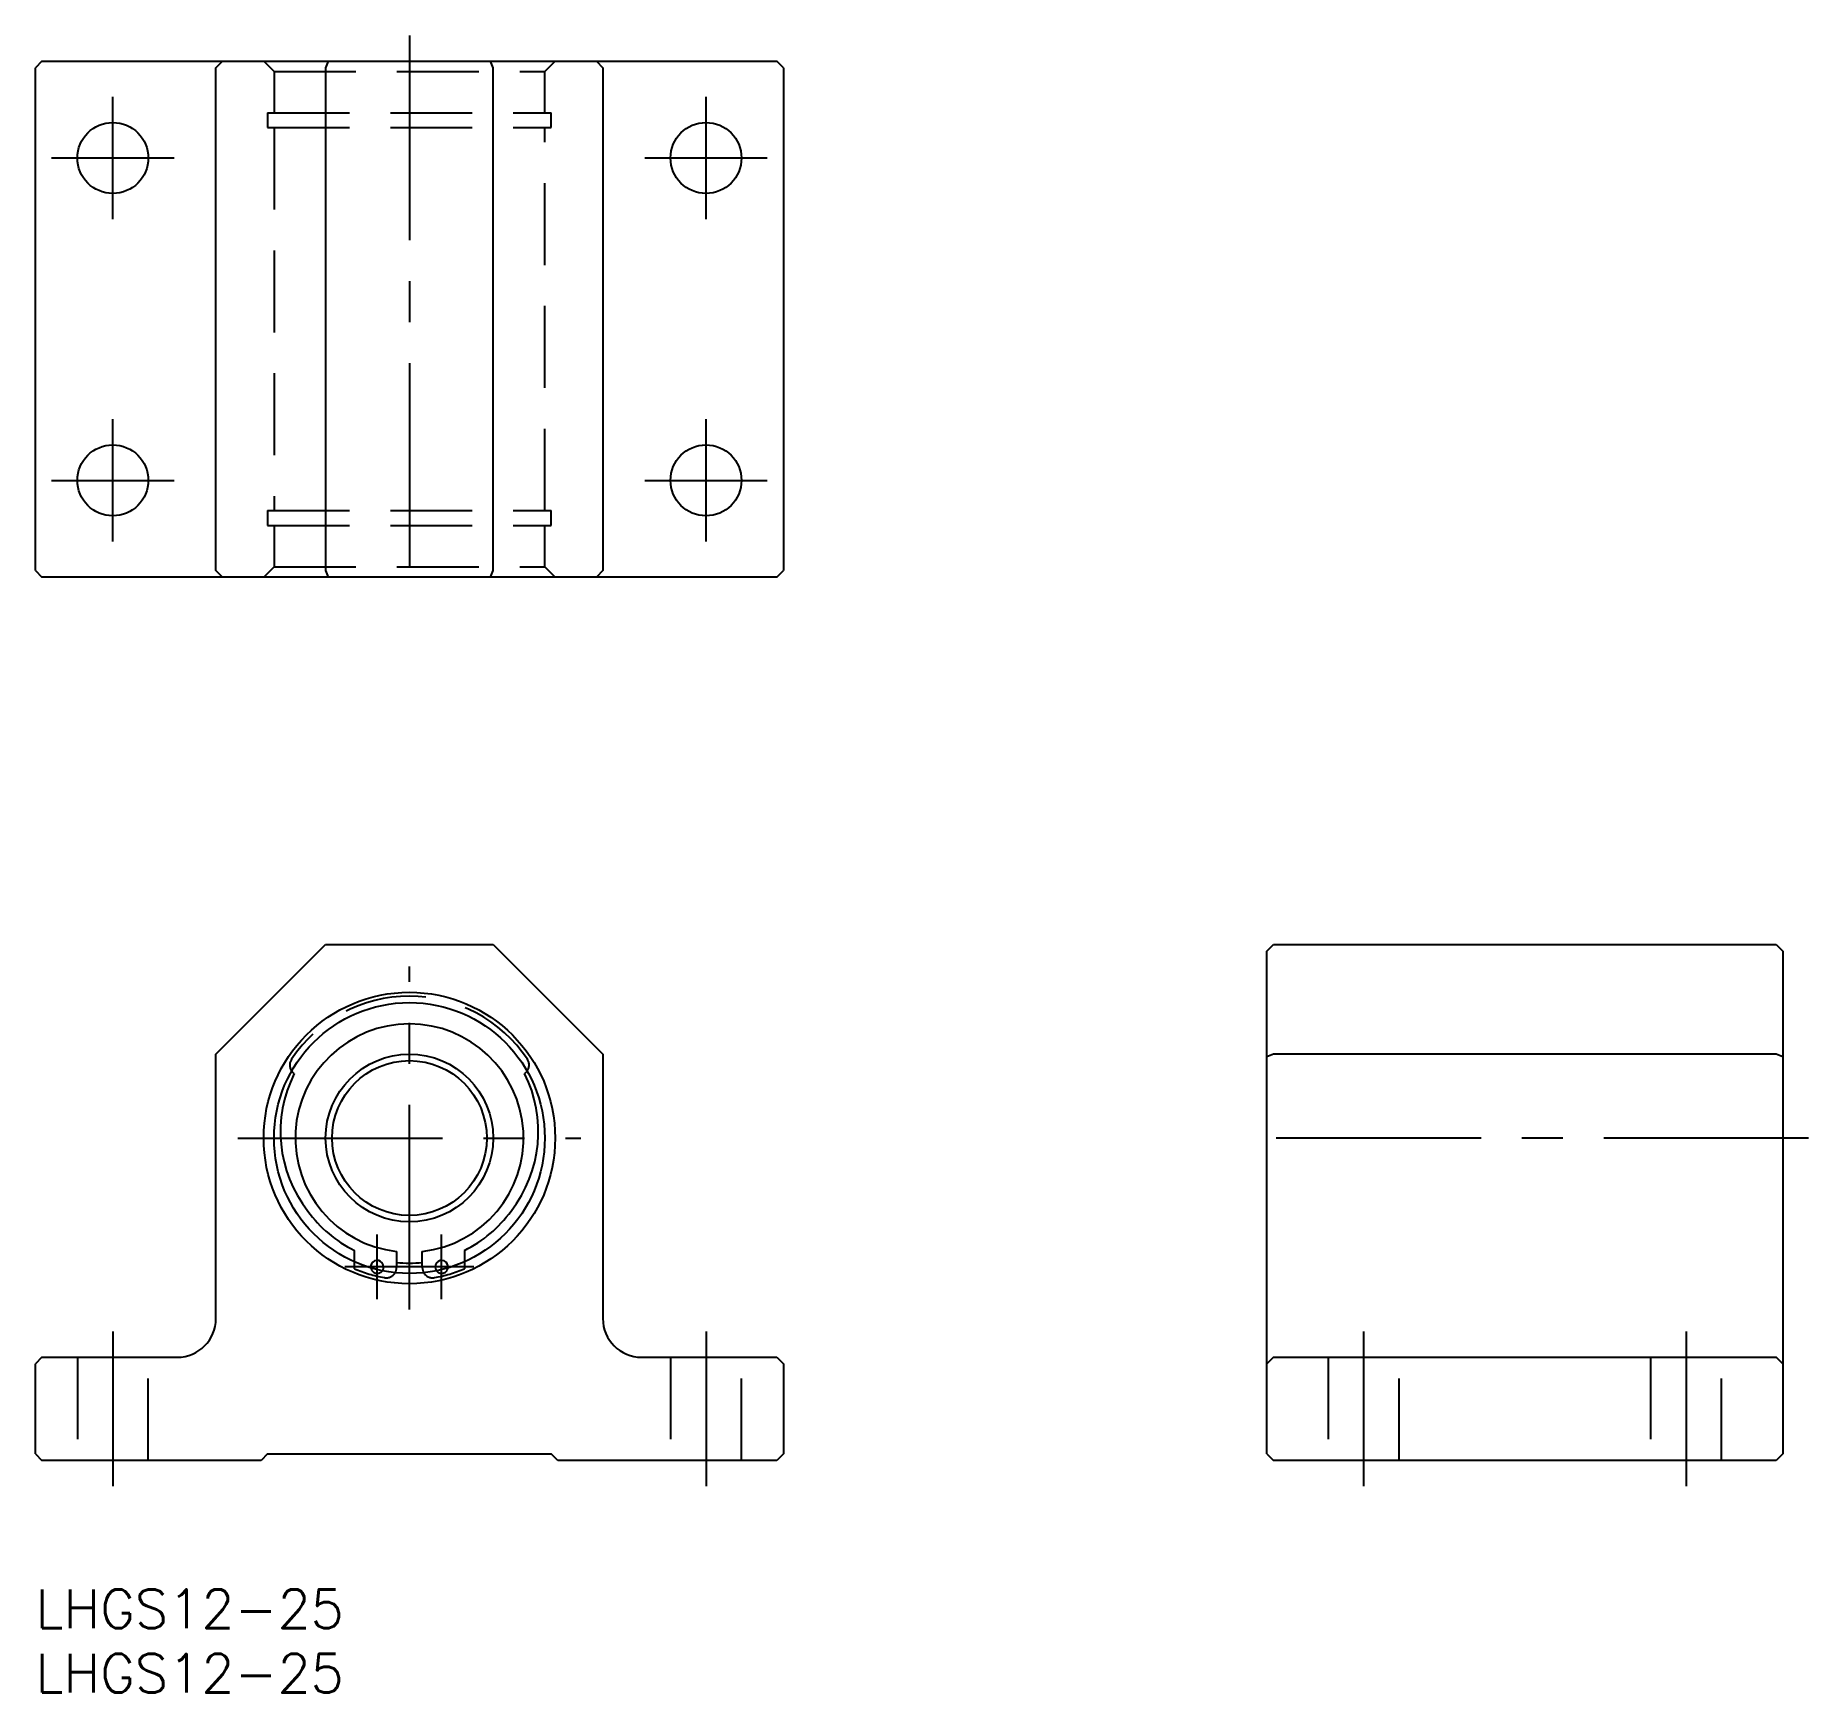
# Model space of a CAD drawing. Extents: x 0 to 137, y -8 to 120.
import ezdxf

# ---------------------------------------------------------------- set-up
doc = ezdxf.new("R2010")
doc.units = 0
doc.header["$LTSCALE"] = 0.5
doc.linetypes.add('CENTER', pattern=[50.8, 31.75, -6.35, 6.35, -6.35])
doc.linetypes.add('DASHED', pattern=[19.05, 12.7, -6.35])
for name, color, linetype in [('MSM_CENTER', 1, 'CENTER'), ('MSM_CONTINUOUS', 7, 'CONTINUOUS'), ('MSM_DASHED', 4, 'DASHED'), ('MSM_PART_NUMBER', 7, 'CONTINUOUS')]:
    doc.layers.add(name, color=color, linetype=linetype)
doc.styles.get("Standard").update_dxf_attribs({"font": 'txt.shx', "height": 3, "bigfont": 'bigfont.shx'})

# ---------------------------------------------------------------- blocks, each defined once
blk = doc.blocks.new('*U2')
at = {"layer": 'MSM_PART_NUMBER'}
blk.add_text('LHGS12-25', height=3, dxfattribs=at).set_placement((0, -3))
blk = doc.blocks.new('*U3')
at = {"layer": 'MSM_PART_NUMBER'}
blk.add_text('LHGS12-25', height=3, dxfattribs=at).set_placement((0, -8))

msp = doc.modelspace()

# ---------------------------------------------------------------- linework, layer by layer
at = {"layer": 'MSM_CENTER'}
for p, q in [((29, 120.5), (29, 76.5)), ((6, 106.25), (6, 115.75)), ((52, 106.25), (52, 115.75)), ((1.25, 111), (10.75, 111)), ((47.25, 111), (56.75, 111)), ((6, 81.25), (6, 90.75)), ((52, 81.25), (52, 90.75)), ((1.25, 86), (10.75, 86)), ((47.25, 86), (56.75, 86)), ((29, 21.7), (29, 48.3)), ((15.7, 35), (42.3, 35)), ((137.5, 35), (93.5, 35)), ((26.5, 22.51), (26.5, 27.51)), ((31.5, 22.51), (31.5, 27.51)), ((34, 25.01), (24, 25.01)), ((6, 20), (6, 8)), ((52, 20), (52, 8)), ((103, 20), (103, 8)), ((128, 20), (128, 8))]:
    msp.add_line(p, q, dxfattribs=at)
at = {"layer": 'MSM_CONTINUOUS'}
for p, q in [((0.5, 118.5), (0, 118)), ((0.5, 118.5), (57.5, 118.5)), ((14, 118), (14.5, 118.5)), ((22.71, 118.5), (22.5, 118)), ((35.5, 118), (35.29, 118.5)), ((43.5, 118.5), (44, 118)), ((58, 118), (57.5, 118.5)), ((0, 79), (0, 118)), ((14, 79), (14, 118)), ((22.5, 118), (22.5, 79)), ((35.5, 79), (35.5, 118)), ((44, 118), (44, 79)), ((58, 118), (58, 79)), ((0, 79), (0.5, 78.5)), ((57.5, 78.5), (0.5, 78.5)), ((14.5, 78.5), (14, 79)), ((22.5, 79), (22.71, 78.5)), ((35.29, 78.5), (35.5, 79)), ((44, 79), (43.5, 78.5)), ((57.5, 78.5), (58, 79)), ((14, 41.5), (22.5, 50)), ((22.5, 50), (35.5, 50)), ((35.5, 50), (44, 41.5)), ((95.5, 49.5), (96, 50)), ((95.5, 10.5), (95.5, 49.5)), ((96, 50), (135, 50)), ((135, 50), (135.5, 49.5)), ((135.5, 49.5), (135.5, 10.5)), ((14, 21), (14, 41.5)), ((44, 41.5), (44, 21)), ((96, 41.5), (95.5, 41.29)), ((135, 41.5), (96, 41.5)), ((135.5, 41.29), (135, 41.5)), ((24.73, 25.41), (24.73, 26.29)), ((28, 26.21), (28, 24.96)), ((30, 24.96), (30, 26.21)), ((33.27, 26.29), (33.27, 25.41)), ((0.5, 18), (0, 17.5)), ((0.5, 18), (11, 18)), ((47, 18), (57.5, 18)), ((57.5, 18), (58, 17.5)), ((96, 18), (95.5, 17.5)), ((96, 18), (135, 18)), ((135.5, 17.5), (135, 18)), ((0, 10.5), (0, 17.5)), ((58, 17.5), (58, 10.5)), ((0, 10.5), (0.5, 10)), ((17.5, 10), (0.5, 10)), ((18, 10.5), (17.5, 10)), ((18, 10.5), (40, 10.5)), ((40.5, 10), (40, 10.5)), ((57.5, 10), (40.5, 10)), ((58, 10.5), (57.5, 10)), ((95.5, 10.5), (96, 10)), ((135, 10), (96, 10)), ((135.5, 10.5), (135, 10))]:
    msp.add_line(p, q, dxfattribs=at)
for centre, radius in [((6, 111), 2.75), ((52, 111), 2.75), ((6, 86), 2.75), ((52, 86), 2.75), ((29, 35), 11.3), ((29, 35), 10.5), ((29, 35), 6.5), ((29, 35), 6)]:
    msp.add_circle(centre, radius, dxfattribs=at)
for centre, radius, start, end in [((29, 35), 8.85, 276.488, 263.512), ((29, 35.5), 10, 153.2563, 218.0246), ((20.52, 40.66), 0.8, 216.3168, 236.027), ((29, 35.5), 10, 321.9754, 26.7437), ((37.48, 40.66), 0.8, 303.973, 323.6832), ((29, 35), 9.7, 215.6975, 243.8981), ((29, 35), 9.7, 296.1019, 324.3025), ((26.5, 25.01), 0.5, 323.6433, 188.2626), ((27.2, 24.96), 0.8, 329.8797, 0), ((29, 35), 9.7, 264.0827, 275.9173), ((30.8, 24.96), 0.8, 180, 210.1203), ((31.5, 25.01), 0.5, 351.7374, 216.3567), ((11, 21), 3, 270, 0), ((47, 21), 3, 180, 270)]:
    msp.add_arc(centre, radius, start, end, dxfattribs=at)
at = {"layer": 'MSM_DASHED'}
for p, q in [((17.7, 118.5), (18.5, 117.7)), ((39.5, 117.7), (40.3, 118.5)), ((18.5, 117.7), (39.5, 117.7)), ((18.5, 117.7), (18.5, 114.5)), ((39.5, 114.5), (39.5, 117.7)), ((18, 114.5), (40, 114.5)), ((18, 114.5), (18, 113.35)), ((40, 113.35), (40, 114.5)), ((18, 113.35), (40, 113.35)), ((18.5, 113.35), (18.5, 83.65)), ((39.5, 83.65), (39.5, 113.35)), ((18, 83.65), (40, 83.65)), ((18, 83.65), (18, 82.5)), ((18, 82.5), (40, 82.5)), ((18.5, 82.5), (18.5, 79.3)), ((39.5, 79.3), (39.5, 82.5)), ((40, 82.5), (40, 83.65)), ((18.5, 79.3), (17.7, 78.5)), ((18.5, 79.3), (39.5, 79.3)), ((40.3, 78.5), (39.5, 79.3)), ((24.73, 24.86), (24.73, 25.41)), ((33.27, 25.41), (33.27, 24.86)), ((3.25, 18), (3.25, 10)), ((8.75, 10), (8.75, 18)), ((49.25, 18), (49.25, 10)), ((54.75, 10), (54.75, 18)), ((100.25, 18), (100.25, 10)), ((105.75, 10), (105.75, 18)), ((125.25, 18), (125.25, 10)), ((130.75, 10), (130.75, 18))]:
    msp.add_line(p, q, dxfattribs=at)
for centre, radius, start, end in [((29, 35), 11, 33.7272, 146.2728), ((20.52, 40.66), 0.8, 146.2728, 216.3168), ((37.48, 40.66), 0.8, 323.6832, 33.7272), ((29, 35), 11, 247.1716, 259.8358), ((26.5, 25.01), 0.5, 188.2626, 323.6433), ((29, 35), 11, 280.1642, 292.8284), ((31.5, 25.01), 0.5, 216.3567, 351.7374), ((27.2, 24.96), 0.8, 259.8358, 329.8797), ((30.8, 24.96), 0.8, 210.1203, 280.1642)]:
    msp.add_arc(centre, radius, start, end, dxfattribs=at)

# ---------------------------------------------------------------- block references
at = {"layer": 'MSM_CONTINUOUS'}
for name in ['*U2', '*U3']:
    msp.add_blockref(name, (0, 0), dxfattribs=at)

doc.saveas('drawing.dxf')
